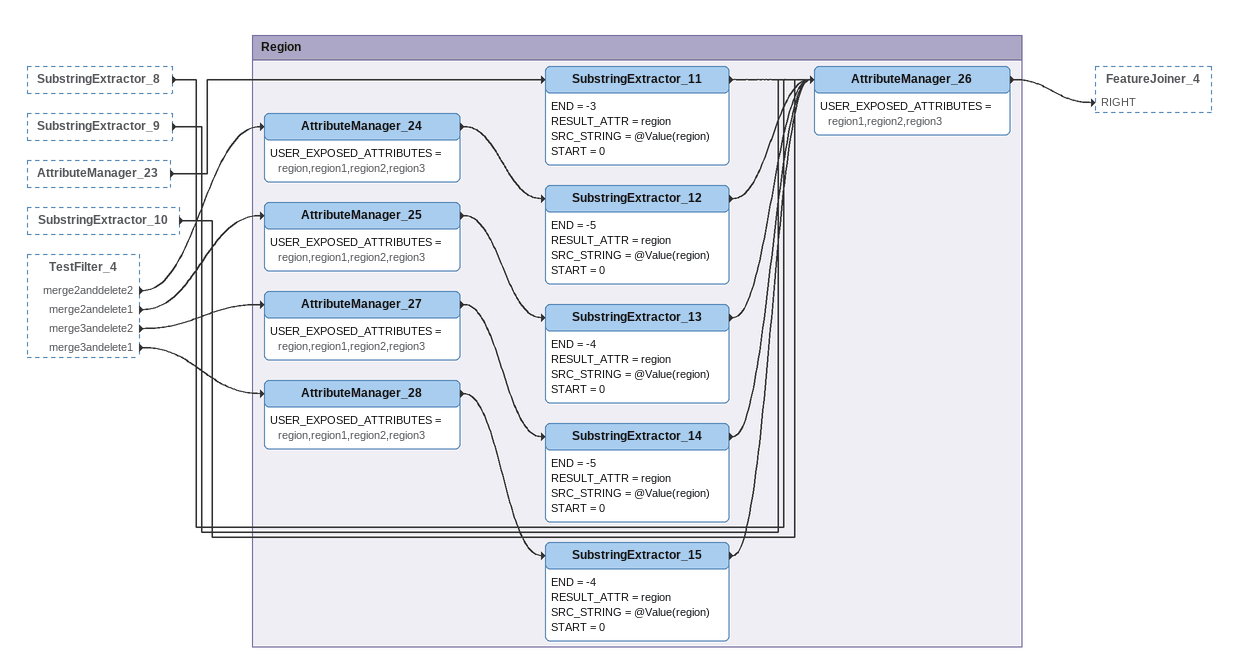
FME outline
SubstringExtractor_8 [outside]
    -> AttributeManager_26
SubstringExtractor_9 [outside]
    -> AttributeManager_26
AttributeManager_23 [outside]
    -> SubstringExtractor_11
SubstringExtractor_10 [outside]
    -> AttributeManager_26
TestFilter_4 [outside]
    merge2anddelete2 -> AttributeManager_24
    merge2andelete1 -> AttributeManager_25
    merge3andelete2 -> AttributeManager_27
    merge3andelete1 -> AttributeManager_28

Bookmark: Region
SubstringExtractor_11
    END = -3
    RESULT_ATTR = region
    SRC_STRING = @Value(region)
    START = 0
    -> AttributeManager_26
AttributeManager_24
    USER_EXPOSED_ATTRIBUTES = region,region1,region2,region3
    -> SubstringExtractor_12
SubstringExtractor_12
    END = -5
    RESULT_ATTR = region
    SRC_STRING = @Value(region)
    START = 0
    -> AttributeManager_26
AttributeManager_25
    USER_EXPOSED_ATTRIBUTES = region,region1,region2,region3
    -> SubstringExtractor_13
SubstringExtractor_13
    END = -4
    RESULT_ATTR = region
    SRC_STRING = @Value(region)
    START = 0
    -> AttributeManager_26
AttributeManager_27
    USER_EXPOSED_ATTRIBUTES = region,region1,region2,region3
    -> SubstringExtractor_14
SubstringExtractor_14
    END = -5
    RESULT_ATTR = region
    SRC_STRING = @Value(region)
    START = 0
    -> AttributeManager_26
AttributeManager_28
    USER_EXPOSED_ATTRIBUTES = region,region1,region2,region3
    -> SubstringExtractor_15
SubstringExtractor_15
    END = -4
    RESULT_ATTR = region
    SRC_STRING = @Value(region)
    START = 0
    -> AttributeManager_26
AttributeManager_26
    USER_EXPOSED_ATTRIBUTES = region1,region2,region3
    -> FeatureJoiner_4 [RIGHT]
